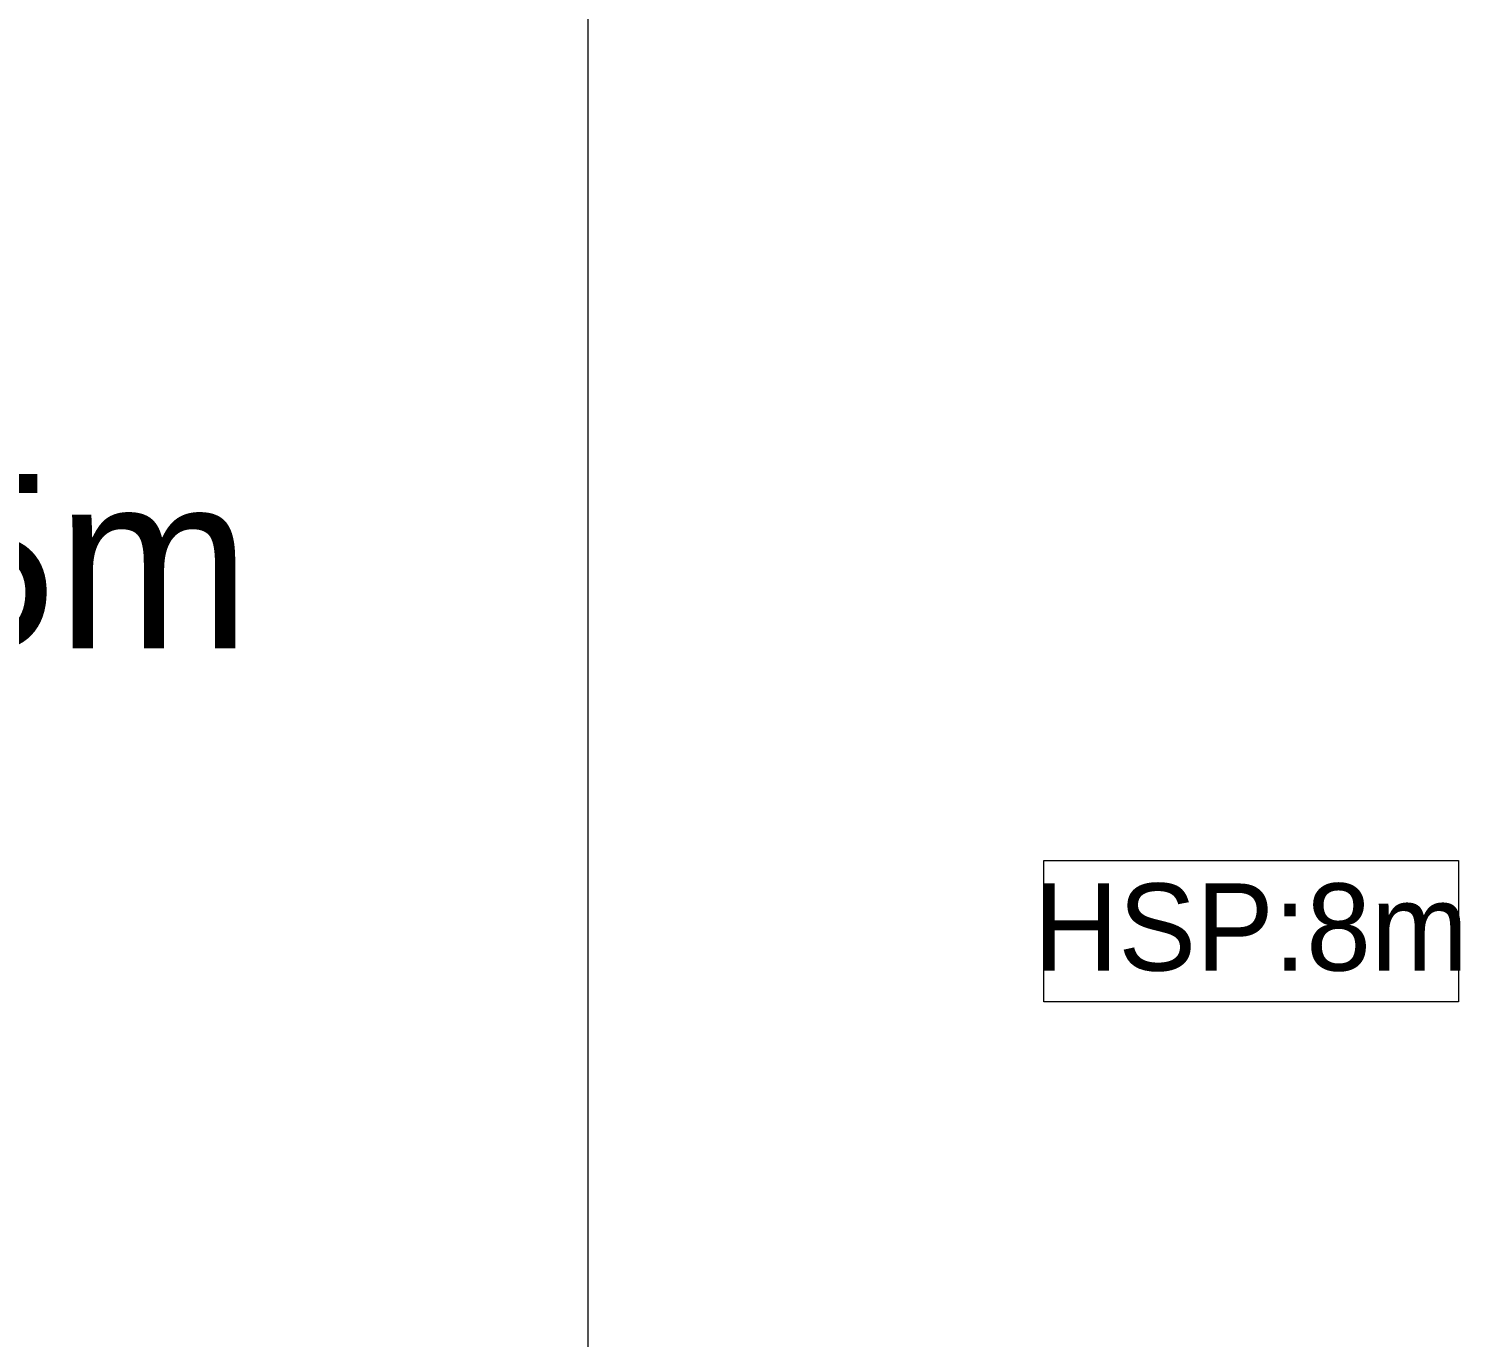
# Model space of a CAD drawing. Header units: millimetres. Extents: x 141848 to 1648660, y -821378 to -151356.
# Drawn here: x 174667 to 182882, y -224593 to -217082 of the extents above; entities that cross this region are included whole.
import ezdxf

# ---------------------------------------------------------------- set-up
doc = ezdxf.new("R2010")
doc.units = ezdxf.units.MM
doc.header["$MEASUREMENT"] = 0
doc.layers.add('Hachure', color=7, linetype='Continuous')
doc.layers.add('Sols_ Dalles', color=7, linetype='Continuous')
doc.styles.add('STYLE_GENERE_1', font='')
doc.styles.get('STYLE_GENERE_1').set_extended_font_data('Agency FB')

msp = doc.modelspace()

# ---------------------------------------------------------------- linework, layer by layer
at = {"layer": 'Hachure', "color": 7, "linetype": 'Continuous', "lineweight": 5, "flags": 128}
msp.add_lwpolyline([(180491.336, -221856.47), (182871.881, -221856.47), (182871.881, -222667.285), (180491.336, -222667.285)], close=True, dxfattribs=at)
at = {"layer": 'Sols_ Dalles', "color": 7, "linetype": 'Continuous', "lineweight": 5, "flags": 128}
msp.add_lwpolyline([(162820.434, -188437.176), (177875.542, -188437.176), (177875.542, -231395.57), (162820.434, -231395.57)], close=True, dxfattribs=at)

# ---------------------------------------------------------------- texts
at = {"layer": 'Hachure', "color": 250, "linetype": 'Continuous', "lineweight": 5, "true_color": 0x1f1f1f, "attachment_point": 5, "style": 'STYLE_GENERE_1'}
for s, insert, char_height in [('\\A1;{\\pqc;\\fAgency FB|b0|i0|c0|p34;HSP\\fAgency FB|b0|i0|c0|p34; \\fAgency FB|b0|i0|c0|p34;:\\fAgency FB|b0|i0|c0|p34; 1\\fAgency FB|b0|i0|c0|p34;8.\\fAgency FB|b0|i0|c0|p34;5\\fAgency FB|b0|i0|c0|p34;m}', (172150.121, -220145.859), 1000), ('\\A1;{\\pqc;\\fAgency FB|b0|i0|c0|p34;HSP:8m}', (181681.608, -222241.605), 500)]:
    msp.add_mtext(s, dxfattribs=dict(at, insert=insert, char_height=char_height))

doc.saveas('drawing.dxf')
